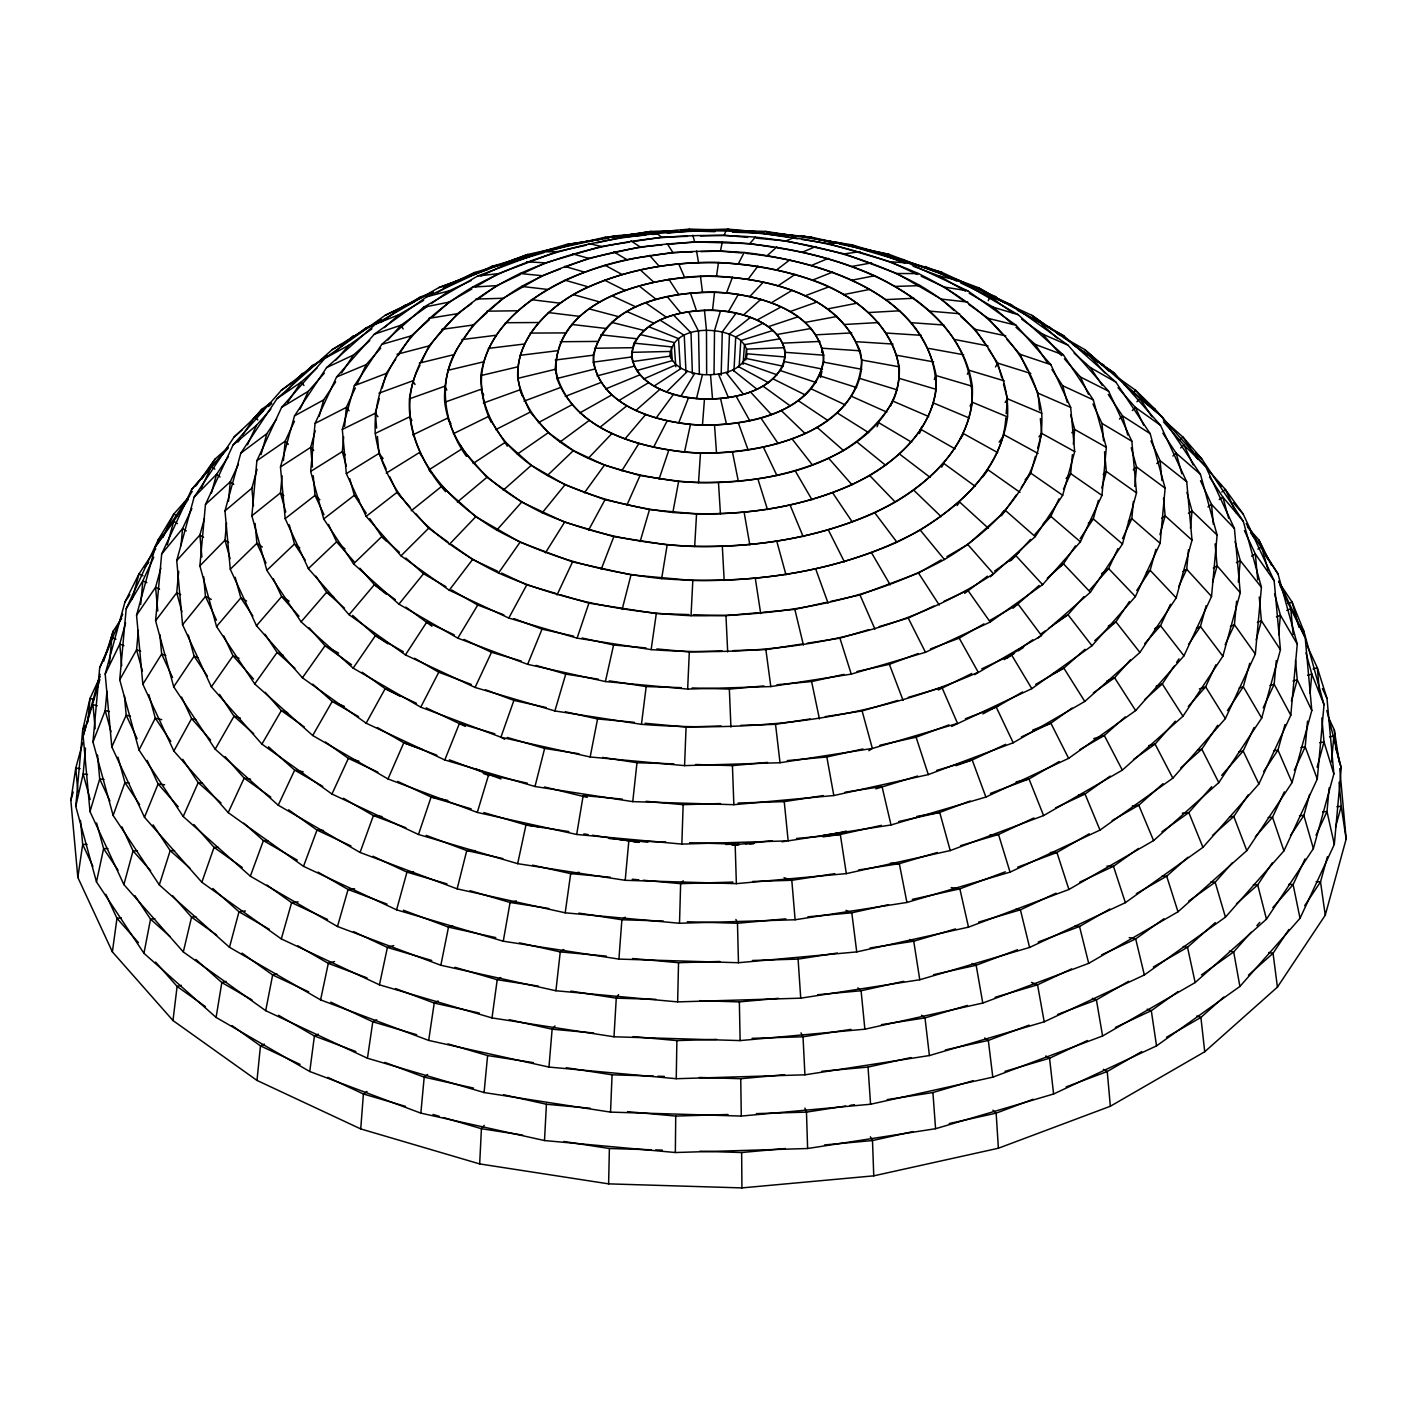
<?xml version="1.0" encoding="UTF-8"?>
<svg xmlns="http://www.w3.org/2000/svg" width="1417" height="1417" viewBox="0 0 1417 1417"><rect width="100%" height="100%" fill="white"/><g stroke="black" fill="none" stroke-linecap="round" stroke-linejoin="round"><path stroke-width="1.5" d="M1326.843 710.502L1341.244 768.049L1334.318 844.426L1300.027 918.305L1239.893 986.445L1156.538 1045.87L1053.593 1093.995L935.574 1128.711L807.619 1148.514L675.342 1152.517L675.732 1116.065L627.518 1111.654M714.026 374.106L714.522 330.657L720.544 310.73C748.654 312.289 794.919 330.675 782.928 366.171C765.605 395.042 727.311 400.497 696.456 398.584C668.346 397.026 622.081 378.658 634.072 343.144C651.395 314.273 689.689 308.835 720.544 310.73M1278.595 581.767L1292.056 602.012L1303.87 631.238L1324.027 704.71L1317.296 779.013L1283.944 850.873L1225.439 917.153L1144.351 974.967L1044.205 1021.799L929.393 1055.559L804.927 1074.812L676.246 1078.709L676.883 1040.592L633.116 1036.606M1339.756 768.687L1346.15 839.059L1325.267 915.169L1277.426 987.118L1204.733 1051.751L1110.343 1106.252L998.383 1148.231L873.758 1175.844L741.923 1187.907L608.619 1183.868L609.381 1148.514L563.842 1141.464M1246.198 523.635L1277.975 573.867L1297.264 644.15L1290.798 715.213L1258.898 783.955L1202.944 847.348L1125.381 902.664L1029.592 947.442L919.775 979.749L800.729 998.17L677.645 1001.89L678.53 962.71L632.531 958.512M1163.286 419.591L1182.965 437.074L1201.811 458.931L1243.294 521.314L1261.413 587.311L1255.338 654.052L1225.386 718.596L1172.833 778.146L1099.999 830.079L1010.055 872.128L906.915 902.47L795.114 919.757L679.522 923.264L680.638 883.659L683.207 880.789M721.164 375.204L722.298 331.861L736.114 313.139M327.203 355.614L281.363 390.295L233.026 445.08L205.465 504.452L199.886 565.844L216.553 626.544L254.706 683.933L312.696 735.494L387.992 778.96L477.281 812.437L576.684 834.471L681.843 844.089L683.153 804.679L720.509 803.563M433.283 291.92L385.176 315.318L325.024 358.218L281.611 407.387L256.884 460.702L251.872 515.806L266.839 570.325L301.095 621.833L353.152 668.133L420.743 707.154L500.91 737.212L590.163 756.979L684.57 765.623L686.076 727.027L720.987 725.982M1307.094 645.709L1317.296 667.673L1327.003 698.457L1333.858 773.948L1313.382 848.588L1266.461 919.155L1195.169 982.548L1102.585 1035.986L992.803 1077.15L870.569 1104.25L741.268 1116.065L610.532 1112.115L612.073 1074.812L566.215 1067.727M727.913 372.83L729.489 333.969L750.461 317.355M607.574 238.162L565.737 244.68L491.522 266.502L426.8 296.773L374.389 334.146L336.591 376.975L315.035 423.417L310.677 471.436L323.696 518.941L353.541 563.824L398.903 604.156L457.797 638.146L527.638 664.343L605.396 681.559L687.652 689.087L689.317 651.926L722.121 650.934M608.619 1183.868L479.672 1163.924L481.426 1128.711L484.207 1125.346M691.035 615.687C778.34 616.962 867.186 601.747 944.431 559.52C996.47 528.86 1045.356 477.812 1041.708 413.233C1032.568 346.492 975.392 301.414 918.482 273.605C857.746 246.753 792.085 234.018 725.965 230.936C638.66 229.66 549.814 244.893 472.57 287.102C420.53 317.762 371.644 368.81 375.292 433.389C384.432 500.13 441.608 545.208 498.518 573.017C559.254 599.869 624.915 612.605 691.035 615.687L692.824 580.509C771.185 581.661 850.909 568.004 920.235 530.117C960.124 504.966 1002.864 468.318 1005.787 417.926M675.342 1152.517L544.5 1140.543L546.431 1104.25L503.549 1094.739M733.935 371.236L735.742 336.892L762.984 323.2M694.667 546.555C763.798 547.564 834.135 535.52 895.296 502.096C936.495 477.812 975.197 437.392 972.292 386.256C965.066 333.438 919.792 297.729 874.75 275.713C826.66 254.458 774.674 244.379 722.333 241.935C653.202 240.925 582.865 252.988 521.704 286.411C480.505 310.677 441.803 351.097 444.708 402.233C451.934 455.07 497.208 490.76 542.25 512.777C590.34 534.032 642.326 544.11 694.667 546.555L696.562 513.91C756.217 514.778 816.918 504.381 869.701 475.545C905.25 454.591 938.656 419.715 936.159 375.594C919.899 291.282 820.549 260.958 746.104 253.377M1278.878 580.988L1305.199 637.721L1311.805 710.537L1292.056 782.556L1246.801 850.625L1178.005 911.786L1088.699 963.347L982.778 1003.059L864.866 1029.203L740.117 1040.592L613.986 1036.783L616.271 998.153L618.556 994.557M739.143 367.003L740.808 340.505C722.05 324.83 668.7 324.847 670.524 357.934M698.51 482.736C748.495 483.463 799.347 474.748 843.576 450.588C873.368 433.035 901.336 403.81 899.246 366.826C882.915 288.218 786.949 266.715 718.49 262.482C668.505 261.738 617.653 270.452 573.424 294.63C543.632 312.183 515.664 341.408 517.754 378.374C534.085 456.983 630.051 478.503 698.51 482.736L700.476 453.121C760.15 453.493 858.365 435.125 861.731 360.024C847.88 297.163 772.123 279.202 716.524 276.191C656.85 275.819 558.635 294.187 555.269 369.306C569.12 432.15 644.877 450.11 700.476 453.121M743.075 364.364L744.474 344.65L740.808 340.505L773.115 330.427M1207.869 469.647L1225.386 489.485L1243.17 514.017L1274.166 580.793L1280.437 649.818L1261.697 718.1L1218.797 782.627L1153.58 840.6L1068.914 889.486L968.502 927.143L856.736 951.905L738.47 962.728L618.91 959.096L621.886 919.757L625.163 917.224M745.732 359.989L746.546 349.149L744.474 344.65L780.43 338.716M479.672 1163.924L360.733 1128.924L363.407 1093.995L367.021 1091.48M702.46 425.206C747.786 425.348 820.78 411.922 823.738 355.189C813.323 307.914 756.359 294.399 714.54 292.132C669.214 292.008 596.22 305.417 593.262 362.167C603.677 409.442 660.641 422.939 702.46 425.206L704.462 399.08C735.299 399.523 782.769 389.958 785.443 352.337C778.482 320.773 740.453 311.758 712.538 310.234C681.701 309.792 634.231 319.356 631.557 356.978C638.518 388.541 676.547 397.557 704.462 399.08M746.635 358.094L746.546 349.149L784.593 347.696M676.246 1078.709L548.964 1067.072L552.134 1029.203L555.003 1025.961M544.5 1140.543L420.849 1113.142L309.756 1071.5L216.093 1017.424L143.949 953.287L96.48 881.888L75.756 806.344L82.682 729.968L89.997 698.457L100.058 676.759M85.498 748.07L83.142 773.948L75.756 806.344M87.836 722.192L89.997 698.457L94.248 699.52M548.964 1067.072L428.678 1040.415L320.596 999.888L229.483 947.282L159.306 884.899L113.13 815.448L92.973 741.959L99.704 667.673L122.694 614.234M106.93 691.266L105.195 710.537L92.973 741.959M109.463 663.422L111.801 637.721L115.946 639.209M677.645 1001.89L555.907 990.749L440.846 965.26L337.476 926.505L250.331 876.184L183.2 816.493L139.025 750.071L119.736 679.788L126.202 608.725L158.102 539.983L173.83 514.017L189.559 496.198M138.335 630.406L136.581 649.818L142.426 671.162M140.69 604.528L142.834 580.793L153.78 557.235M679.522 923.264L565.206 912.814L457.142 888.866L360.06 852.467L278.228 805.21L215.189 749.168L173.706 686.784L155.587 620.77L161.662 554.047L191.614 489.485L227.251 448.48M178.684 571.352L176.735 592.731L181.961 611.79M181.004 545.669L182.563 528.559L191.862 508.526M226.543 522.855L224.984 540.16L230.068 558.705M228.509 501.246L230.28 481.798L238.41 464.28M282.054 475.651L280.477 492.868L285.738 512.033M283.418 460.578L285.171 441.218L294.453 421.221M343.658 436.861L342.329 451.598L346.315 466.158M344.614 426.34L346.333 407.387L355.348 387.957M647.728 256.353C570.484 264.837 445.381 326.247 491.238 422.372M1006.176 413.693L1007.522 398.832L1003.502 384.131M1072.386 454.68L1070.667 473.632L1063.458 489.166M1073.342 444.159L1074.671 429.44L1070.685 414.862M687.652 689.087L770.813 686.572L851.263 674.12L925.478 652.298L990.2 622.045L1042.611 584.672L1080.409 541.825L1101.965 495.383L1106.323 447.365L1093.304 399.877L1063.458 354.994L1018.097 314.663L959.203 280.655L889.362 254.475L811.604 237.241L775.276 233.451M1133.387 501.405L1131.829 518.622L1122.547 538.619M1134.751 486.35L1136.523 466.972L1131.262 447.807M951.675 726.425L1031.824 688.662L1091.976 645.762L1135.389 596.592L1160.116 543.296L1165.128 488.174L1150.179 433.673L1115.905 382.147L1063.848 335.864L978.226 287.616L943.704 274.668M1188.491 549.796L1186.72 569.262L1178.59 586.78M1190.457 528.187L1192.016 510.899L1186.932 492.337M681.843 844.089L788.171 840.866L891.01 824.96L985.895 797.062L1068.631 758.361L1135.637 710.59L1183.974 655.823L1211.535 596.451L1217.114 535.059L1200.447 474.341L1162.294 416.952L1084.784 349.609L1064.061 337.636M1236.58 601.215L1234.437 624.738L1225.138 644.77M1238.316 581.962L1240.265 560.565L1235.039 541.524M1276.31 660.517L1274.166 684.252L1263.22 707.809M1278.665 634.621L1280.419 615.208L1274.574 593.882M1307.537 721.147L1305.199 746.848L1294.306 770.317M1310.07 693.303L1311.805 674.031L1305.996 652.847M1329.164 787.852L1327.003 811.587L1334.318 844.426M1331.502 761.974L1333.858 736.096L1329.553 736.893M1116.242 376.461L1135.637 390.295L1155.085 409.212L1205.637 466.476L1234.437 528.559L1240.265 592.749L1222.853 656.23L1182.965 716.223L1122.335 770.122L1043.603 815.572L950.24 850.572L846.321 873.616L736.362 883.659L625.198 880.311L628.829 840.866L592.395 835.233M420.849 1113.142L424.197 1077.15L427.615 1074.458M610.532 1112.115L484.083 1092.542L487.607 1055.559L447.949 1043.904M360.733 1128.924L256.991 1080.427L260.462 1045.87L232.087 1025.642M381.315 319.604L332.216 349.609L277.077 398.62L240.801 453.174L224.984 510.899L230.28 569.262L256.477 625.712L302.423 677.787L366.135 723.201L444.796 759.973L534.988 786.506L632.761 801.632L636.977 762.736L673.854 763.852M712.538 310.234L714.54 292.132M555.907 990.749L560.264 951.905L563.86 949.496M256.991 1080.427L172.98 1020.541L177.107 986.445L155.64 962.108M562.195 246.806L527.638 254.475L438.774 287.616L375.416 324.192L326.601 367.588L294.506 415.872L280.477 466.972L285.171 518.64L308.357 568.607L349.043 614.695L405.421 654.902L475.067 687.458L554.897 710.944L641.458 724.335L646.187 686.572L681.205 687.635M309.756 1071.5L314.415 1035.986L318.347 1034.162M172.98 1020.541L112.386 951.87L116.973 918.305L105.85 894.34M613.986 1036.783L492 1017.92L497.225 979.732L500.856 977.553M565.206 912.814L570.679 873.616L579.181 872.305M990.324 576.808L1035.225 536.618L1062.679 495.295L1074.688 451.598L1070.667 407.387L1050.829 364.647L1016.024 325.219L967.776 290.822L908.208 262.96L839.909 242.874L765.853 231.414L689.317 229.093L613.596 236.019L542.038 251.889L477.742 275.996L423.541 307.276L381.775 344.402L354.321 385.725L342.312 429.44L346.333 473.632L366.171 516.373L400.976 555.818L449.224 590.216L508.792 618.06L577.091 638.146L651.147 649.606L656.301 613.579L688.963 614.571M716.524 276.191L718.49 262.482M112.386 951.87L77.829 877.424L82.682 844.426L80.503 820.425M484.083 1092.542L367.446 1058.233L372.795 1021.799L376.745 1019.797M428.678 1040.415L434.222 1003.059L438.048 1000.969M77.829 877.424L70.85 800.463L75.756 768.049L82.664 742.88M661.65 578.632C741.552 584.707 823.295 574.859 896.943 542.233C948.008 517.276 999.322 476.82 1007.522 416.917C1010.799 358.962 966.943 313.157 920.235 285.632C869.347 257.841 812.72 243.37 755.35 237.117C675.448 231.042 593.705 240.89 520.057 273.516C468.992 298.473 417.678 338.929 409.478 398.832C406.201 456.788 450.057 502.592 496.765 530.117C547.653 557.908 604.28 572.379 661.65 578.632L667.177 544.872C737.655 550.257 809.762 541.542 874.75 512.777C919.792 490.76 965.066 455.07 972.292 402.233C972.735 304.248 858.737 260.143 777.561 247.904M216.093 1017.424L221.831 982.548L195.918 959.504M576.684 834.471L583.184 795.539L622.311 799.117M618.91 959.096L503.265 941.207L510.085 902.47L516.355 900.893M672.845 512.476C733.669 517.116 795.893 509.606 851.971 484.756C890.85 465.768 929.924 434.966 936.159 389.356C935.078 295.108 820.62 261.206 744.155 252.474C683.331 247.833 621.107 255.343 565.029 280.194C526.15 299.182 487.076 329.984 480.841 375.594C481.922 469.842 596.38 503.743 672.845 512.476L678.619 481.532C755.137 486.226 850.094 472.747 893.011 401.153C917.702 344.916 861.111 296.153 812.526 280.105C740.347 255.06 658.639 256.371 588.285 286.889C547.6 304.655 503.885 347.98 522.288 395.857M143.949 953.287L150.539 919.155L134.898 895.633M367.446 1058.233L265.705 1010.675L272.649 974.967L276.829 973.798M590.163 756.979L597.567 718.95L634.267 722.298M440.846 965.26L448.498 927.125L452.678 925.921M700.954 251.624L720.438 251.039L722.333 241.935M320.596 999.888L328.301 963.347L334.518 961.541M492 1017.92L379.455 984.815L387.408 947.442L393.749 945.564M96.48 881.888L103.618 848.588L96.604 822.994M625.198 880.311L517.666 863.662L525.973 824.96L483.817 812.561M594.52 369.093L556.952 378.516C576.01 429.28 635.578 446.426 684.5 452.165L690.451 424.48C739.036 427.615 809.514 417.466 823.738 362.15C822.338 314.609 766.012 296.968 726.549 292.858C677.964 289.741 607.486 299.89 593.262 355.189C594.662 402.729 650.988 420.371 690.451 424.48M605.396 681.559L613.596 645.001L646.046 647.959M821.523 352.461L822.48 348.245L860.048 350.796C869.312 388.577 836.42 419.273 805.069 433.513C767.323 450.216 725.433 455.282 684.5 452.165M265.705 1010.675L183.307 951.923L191.561 917.153L172.555 895.615M820.514 377.453L821.984 371.183M457.142 888.866L466.76 850.572L475.28 850.643M696.456 398.584L702.478 374.584C718.702 375.629 742.225 372.246 746.972 353.789L785.443 356.995M534.988 786.506L544.642 748.442L578.986 753.755M622.152 609.381L631.008 574.859L692.824 580.509M229.483 947.282L238.995 911.786L212.798 888.494M183.307 951.923L123.881 884.58L133.056 850.873L121.951 826.908M123.881 884.58L89.997 811.587L83.142 736.096L100.111 674.244M99.881 679.522L83.142 736.096M107.94 650.137L113.13 631.238L121.632 618.45M379.455 984.815L281.31 938.922L201.834 882.242L144.481 817.272L111.801 746.848L105.195 674.031L124.944 602.012L139.025 573.867L155.746 548.733M70.85 800.463L73.17 791.997M125.582 622.86L119.754 644.15L105.195 674.031M132.011 599.426L139.025 573.867L142.975 575.798M503.248 941.207L396.583 909.838L303.521 866.336L228.19 812.614L173.83 751.01L142.834 684.252L136.563 615.208L155.303 546.944L192.251 491.362M160.847 568.146L155.587 587.311L136.563 615.208M167.277 544.73L173.706 521.314L188.337 499.298M517.666 863.662L418.476 834.489L331.968 794.034L261.915 744.102L211.363 686.82L182.563 624.738L176.735 560.565L194.147 497.084L234.035 437.074L270.824 402.623M204.491 518.303L199.886 535.059L201.887 556.987M211.381 493.187L216.553 474.341L228.474 456.416M253.484 505.816L251.872 488.174L257.062 469.31M261.082 454.627L266.839 433.673L276.616 418.936M315.212 430.839L310.677 447.365L312.449 467.008M319.162 416.385L323.696 399.877L335.634 381.917M379.313 398.584L375.292 413.233L376.639 428.04M382.2 388.116L386.203 373.45L395.733 359.139M462.65 340.771C436.011 374.531 442.405 422.886 466.406 456.309M556.952 378.516C546.13 303.734 643.407 278.618 700.476 276.191C759.175 276.102 835.251 289.989 860.048 350.796M1035.384 456.416L1030.797 473.172L1021.267 487.501M1037.687 448.055L1041.708 433.389L1040.361 418.582M1098.405 500.343L1093.304 518.923L1080.161 538.673M1101.788 487.962L1106.323 471.436L1104.552 451.793M1037.97 638.004L1090.399 592.271L1122.494 543.969L1136.523 492.868L1131.829 441.218L1108.643 391.251L1067.957 345.146L1011.579 304.938L941.933 272.383L883.074 254.033M1155.918 549.353L1150.161 570.325L1136.717 590.552M1159.938 534.67L1165.128 515.806L1163.516 498.164M632.761 801.632L733.847 804.697L833.816 795.539L928.312 774.603L1013.208 742.774L1084.784 701.45L1139.923 652.44L1176.199 597.885L1192.016 540.16L1186.72 481.798L1160.523 425.348L1114.577 373.273L1031.824 315.318L1002.492 301.608M1206.186 605.608L1200.447 626.544L1188.526 644.487M1212.509 582.582L1217.114 565.826L1215.113 543.915M1249.723 663.351L1243.294 686.767L1227.441 710.625M1256.153 639.935L1261.413 620.77L1259.252 597.088M1284.989 724.512L1277.975 750.071L1263.645 771.61M1291.418 701.078L1297.246 679.788L1295.492 660.393M1309.627 794.441L1303.87 815.448L1290.515 835.552M1317.119 767.164L1324.027 741.959L1321.848 717.923M1327.428 856.7L1320.52 881.888L1304.703 905.676M1335.487 827.333L1341.244 806.344L1339.065 782.343M396.583 909.838L406.962 872.128L413.534 871.703M281.31 938.922L291.619 902.647L298.119 901.867M337.476 926.505L348.086 889.486L354.622 888.813M554.897 710.944L565.737 674.12L598.346 679.168M640.13 541.56L649.5 509.606L696.562 513.91M89.997 811.587L99.704 779.013L97.525 754.978M477.281 812.437L488.688 774.603L527.337 783.176M103.618 661.438L113.13 631.238M159.306 884.899L170.199 850.625L153.089 824.871M659.064 479.123L668.789 450.234M418.476 834.489L431.105 797.045L447.843 800.41M577.091 638.146L588.923 603.146L656.301 613.579M201.834 882.242L214.056 847.348L193.97 824.588M546.094 707.526L513.91 700.405L500.91 737.212L504.682 739.302M113.13 815.448L124.944 782.556L117.965 757.139M360.06 852.467L373.397 815.572L381.952 816.511M250.331 876.184L263.42 840.6L243.848 823.206M303.521 866.336L317.001 830.079L323.537 830.451M726.549 292.858L732.5 277.165M601.198 569.28L613.827 536.636L667.177 544.872M678.637 423.028L688.556 397.628M877.07 426.765L878.699 422.673L911.627 442.228M444.796 759.973L459.462 723.396L494.781 733.776M144.481 817.272L158.102 783.955L147.155 760.38M527.638 664.343L542.038 629.148L573.602 636.144M890.638 405.847L893.082 399.86M700.459 235.948L724.176 235.24L725.965 230.936M387.992 778.96L403.792 742.774L377.418 727.541M183.2 816.493L198.203 782.627L182.722 759.335M626.81 505.355L640.041 475.563L678.619 481.532M111.801 746.848L126.202 715.213L124.43 695.836M331.968 794.034L348.369 758.361L325.449 742.03M99.704 667.673L107.125 651.696M162.884 537.592L173.83 514.017L177.515 516.355M82.682 729.968L84.542 725.982M201.143 488.511L211.381 466.476L214.853 469.169M247.444 444.814L256.477 425.348L270.842 409.07M300.014 409.23L308.357 391.234L324.351 373.132M357.155 384.078L366.171 364.647L380.677 348.21M419.946 365.32C396.884 407.476 416.173 457.939 445.611 491.717M421.752 361.441L428.944 345.925L457.372 313.724L471.702 303.504M228.19 812.614L244.167 778.146L225.179 756.643M1058.942 498.89L1050.829 516.373L1034.871 534.457M1117.907 548.609L1108.643 568.607L1089.744 590.003M1170.46 604.297L1160.523 625.712L1144.723 643.601M1215.857 664.803L1205.619 686.82L1188.296 706.463M1254.116 727.452L1243.17 751.01L1221.72 775.329M1284.316 791.837L1272.519 817.272L1255.32 836.774M1305.022 858.932L1293.119 884.58L1272.838 907.588M1316.021 835.251L1327.003 811.587L1322.61 811.87M475.067 687.458L491.522 652.298L521.208 661.03M278.228 805.21L294.665 770.122L268.451 746.812M557.023 594.945L572.557 561.911L631.008 574.859M934.299 379.473L936.159 375.594L972.292 386.256M920.04 430.254L921.989 426.375M931.713 406.945L933.661 403.066L969.405 418.104M919.367 433.531L921.333 429.634L955.111 448.906M988.234 300.652L990.2 296.773L1011.579 304.938M139.025 750.071L155.303 718.1L148.856 694.631M653.503 447.365L667.141 420.867M420.743 707.154L438.774 672.225L471.259 684.411M738.381 263.686L744.155 252.474M588.569 530.135L605.006 499.74L649.5 509.606M967.333 374.212L969.405 370.386L1004.246 380.836M508.792 618.06L526.77 584.867L555.783 593.404M173.83 751.01L191.614 718.596L181.624 697.075M366.135 723.201L385.176 688.662L362.167 672.26M119.736 679.788L136.581 649.818L140.673 651.271M728.444 311.687L738.363 294.311M215.189 749.168L234.035 716.223L219.529 694.401M312.696 735.494L332.216 701.45L312.767 684.145M261.915 744.102L281.363 710.59L265.245 692.328M970.078 406.006L972.292 402.233L1007.522 416.917M995.496 366.932L997.727 363.124L988.287 348.919M126.202 608.725L142.834 580.793L146.819 582.706M457.797 638.146L477.742 605.041L503.85 614.819M680.886 396.193L694.702 373.38L702.478 374.584M941.632 467.167L943.864 463.483L975.303 486.368M960.248 439.305L963.666 433.726L997.727 452.625M142.834 684.252L161.662 654.052L159.891 634.674M545.421 552.86L564.621 522.147L613.827 536.636M621.78 470.869L638.837 443.592M405.421 654.902L426.8 622.028L454.272 634.869M1005.149 402.446L1007.522 398.832L1041.708 413.233M195.829 485.996L215.189 458.931L228.119 447.418M201.763 479.105L215.189 458.931M124.944 602.012L129.833 594.644M238.021 442.069L240.394 438.473M242.785 434.895L254.706 416.952L257.859 419.981M287.633 402.375L301.095 382.147L317.355 367.676M341.603 372.937L353.541 354.976L369.748 340.576M398.124 355.561L411.213 335.864L429.386 319.711M464.989 337.264L473.136 325.007L487.377 312.342M1016.503 494.657L1001.465 515.753M1075.397 545.864L1063.458 563.824L1047.252 578.225M1129.367 601.605L1115.905 621.833L1094.756 640.643M1174.215 666.008L1162.294 683.933L1144.582 699.697M1176.606 662.412L1178.979 658.834M1217.681 725.309L1201.811 749.168L1180.804 767.837M1248.129 794.955L1233.8 816.493L1212.527 835.428M1272.271 862.971L1257.694 884.899L1236.474 903.763M1288.885 929.481L1273.051 953.287L1248.466 975.144M173.706 686.784L194.147 656.213L188.337 635.064M353.152 668.133L375.416 635.648L352.638 615.403M211.363 686.82L233.026 655.823L223.833 636.02M498.518 573.017L520.057 542.215L572.557 561.911M302.423 677.787L325.024 645.762L309.101 627.731M999.144 442.139L1004.246 434.913L1038.059 453.458M254.706 683.933L277.094 652.44L264.997 634.249M155.303 546.944L173.706 521.314L177.462 523.635M957.095 505.568L959.628 502.025L988.322 528.222M584.335 492.868L604.474 465.095L640.041 475.563M982.92 476.838L988.056 469.824L1019.992 492.354M656.106 418.033L673.518 394.298M748.211 279.096L757.936 266.077M155.587 620.77L176.735 592.731L180.667 594.662M449.224 590.216L472.57 559.52L497.739 571.299M1038.98 436.826L1041.708 433.389L1074.688 451.598M182.563 624.738L205.465 596.451L203.676 576.719M398.903 604.156L423.541 573.743L445.965 586.691M542.25 512.777L565.029 484.756L605.006 499.74M161.662 554.047L182.563 528.559L186.3 530.861M349.043 614.695L374.389 584.672L359.847 568.199M216.553 626.544L240.819 597.885L235.151 577.268M624.932 438.951L645.656 414.543M1025.058 479.92L1030.797 473.172L1062.679 495.295M668.487 244.344L694.667 241.935L749.823 243.618L755.35 237.117M255.078 417.183L261.915 409.212L270.895 402.8M256.477 625.712L281.629 596.592L273.375 578.827M301.095 621.833L326.618 592.271L315.902 576.17M1001.482 513.769L1004.316 510.474M1071.819 432.734L1074.671 429.44L1106.323 447.365M250.366 422.301L261.915 409.212M1175.313 721.182L1155.085 744.084L1133.529 759.459M191.614 489.485L228.102 448.144M286.624 391.181L302.423 373.273M158.102 539.983L162.406 535.112M144.481 567.278L148.785 562.407M335.971 359.971L349.043 345.146L371.945 328.815M387.921 339.991L400.976 325.219L427.775 306.107M1030.531 539.381L1011.277 560.406M1083.934 596.592L1067.957 614.695L1048.58 628.51M1130.376 659.879L1114.577 677.769L1093.339 692.913M1211.712 786.665L1188.81 812.596L1161.905 831.797M1232.383 862.758L1215.166 882.242L1188.686 901.141M1251.087 932.227L1233.693 951.923L1201.457 974.914M1256.879 925.655L1259.784 922.361M496.765 530.117L521.704 502.096L564.621 522.147M176.735 560.565L199.886 535.059L203.57 537.362M1132.661 393.519L1135.637 390.295L1148.815 405.227M749.859 296.472L763.497 281.948M1119.465 419.078L1122.494 415.872L1108.236 394.404M1136.93 401.773L1139.906 398.62L1162.294 416.952M449.207 544.535L475.793 516.674L520.057 542.215M588.285 458.311L611.931 433.513M1066.098 478.415L1070.667 473.632L1101.965 495.383M1132.378 410.523L1135.371 407.387L1160.523 425.348M199.886 565.844L224.984 540.16L228.686 542.552M194.147 497.084L216.553 474.341L220.042 477.033M964.711 593.316L987.436 576.188M400.976 555.818L428.678 528.222L447.985 542.002M308.197 369.837L312.696 365.391L322.102 359.971M666.539 391.96L687.511 371.272L694.702 373.38M1043.018 524.06L1050.829 516.373L1080.409 541.825M230.28 569.262L256.884 543.296L255.078 523.44M1009.896 561.114L1019.39 551.922M353.541 563.824L381.775 536.618L369.837 518.657M1103.152 474.482L1106.323 471.436L1136.523 492.868M547.299 475.545L573.424 450.588L604.474 465.095M266.839 570.325L294.506 543.969L289.245 524.804M308.357 568.607L336.591 541.825L328.496 524.414M205.465 504.452L230.28 481.798L233.734 484.472M743.482 315.017L760.894 299.306M1133.246 469.913L1136.523 466.972L1165.128 488.174M767.5 255.343L776.87 246.93M296.596 379.721L312.696 365.391M234.035 437.074L242.236 429.794M260.267 413.764L263.544 410.859M268.451 406.484L271.727 403.579M335.262 351.77L353.152 335.864M384.326 327.628L398.903 314.663L423.594 300.404M432.681 316.77L449.207 302.087L471.967 288.944M490.548 309.526L503.212 298.261L542.25 275.73L560.388 268.929M946.928 556.598L967.793 544.535L1005.787 510.775L1035.225 536.618M1039.157 585.416L1013.013 608.23M1084.997 649.323L1063.848 668.133L1035.685 684.393M1125.24 716.878L1104.304 735.494L1079.843 749.628M1163.02 783.654L1138.772 805.21L1112.132 820.585M1187.96 857.25L1166.669 876.184L1136.363 893.684M1215.255 922.626L1187.517 947.282L1153.349 967.014M1223.863 997.001L1200.908 1017.424L1166.51 1037.279M503.212 490.229L531.34 465.307L565.029 484.756M635.879 410.452L660.021 389.232M1179.635 439.978L1182.965 437.074L1197.471 458.895M1088.309 523.245L1093.304 518.923L1122.494 543.969M1156.803 463.572L1160.116 460.702L1150.958 440.953M1180.662 447.914L1183.974 445.062L1205.637 466.476M1172.886 456.008L1176.181 453.174L1200.447 474.341M224.984 510.899L251.872 488.174M233.026 445.08L256.477 425.348M457.372 502.025L486.952 477.316L521.704 502.096M359.67 333.19L366.135 327.858L375.966 323.271M1056.604 569.386L1063.458 563.824L1090.399 592.271M251.872 515.806L280.477 492.868L283.825 495.684M411.213 510.775L441.697 486.35L475.793 516.674M599.993 427.296L626.899 405.776M1128.357 521.367L1131.829 518.622L1160.116 543.296M285.171 518.64L315.035 495.383L313.246 475.74M366.171 516.373L397.008 492.354L389.781 476.785M323.696 518.941L354.321 495.312L349.751 478.645M776.959 269.637L790.19 259.594M240.819 453.174L266.839 433.673M560.052 441.998L589.259 420.406M1161.621 518.392L1165.128 515.806L1192.016 540.16M353.736 336.697L366.135 327.858M281.363 390.295L291.937 382.749M380.766 322.527L405.439 304.938M431.353 303.557L449.224 290.822L471.064 280.601M477.068 299.678L496.765 285.632L520.11 274.721M994.592 571.104L1016.024 555.818L1042.611 584.672M1032.71 639.811L1004.281 659.649M1041.53 633.541L1045.055 631.026M1072.102 708.057L1050.865 723.184L1021.374 736.982M1110.184 776.109L1085.032 794.034L1055.541 807.832M1138.577 848.411L1113.461 866.318L1079.807 882.065M1163.959 918.765L1135.69 938.922L1101.647 954.845M1178.165 991.51L1151.295 1010.675L1115.392 1027.467M1101.54 573.637L1108.643 568.607L1135.389 596.592M938.355 689.973L971.779 673.5M1188.456 513.415L1192.016 510.899L1217.114 535.059M1221.826 491.982L1225.386 489.485L1236.279 512.954M517.311 454.166L548.308 432.663L573.424 450.588M1207.957 506.914L1211.535 504.452L1200.518 480.7M1219.258 499.563L1222.853 497.084L1243.294 521.314M256.884 460.702L285.171 441.218L288.342 444.283M277.077 398.62L301.095 382.147L303.964 385.459M410.576 303.699L420.743 296.826L433.071 292.203M974.595 674.669L1041.584 635.648L1018.097 604.138L989.597 620.593M778.163 285.72L795.22 274.349M1055.116 623.197L1067.957 614.695L1091.976 645.762M473.136 463.483L505.373 442.228L531.34 465.307M654.016 386.115L681.258 368.349L687.511 371.272M1007.221 658.037L1014.466 653.326M1018.079 650.97L1023.499 647.427M280.477 466.972L310.677 447.365L313.706 450.464M1146.442 572.698L1150.161 570.325L1176.199 597.885M868.834 750.691L872.358 748.442L957.538 723.396L941.933 687.458L908.315 697.341M310.677 471.436L342.329 451.598L345.252 454.804M386.203 473.172L419.273 452.625L423.134 457.957M346.333 473.632L378.959 453.44L377.418 436.507M281.611 407.387L308.357 391.234M618.822 400.604L648.632 382.643M771.344 302.795L792.068 290.361M1182.965 571.476L1186.72 569.262L1211.535 596.451M396.335 310.925L420.743 296.826M332.216 349.609L341.639 344.172M345.394 341.993L351.044 338.734M436.897 292.717L457.797 280.655L488.617 269.106M475.758 286.748L498.518 273.605L557.023 251.677L586.425 245.159M830.575 601.463L859.977 594.945L918.482 573.017L941.242 559.874M651.147 649.606C769.059 658.232 893.418 640.325 993.459 573.743L967.793 544.535M930.438 648.933L959.203 638.146L983.894 623.887M965.42 718.702L996.257 707.154L1022.543 691.974M1059.137 761.567L1029.008 778.96L990.448 793.414M1089.283 833.781L1056.94 852.467L1017.689 867.169M1109.848 908.988L1079.524 926.488L1038.183 942.004M1128.676 981.273L1096.404 999.888L1057.649 1014.43M1141.659 1051.627L1107.244 1071.5L1066.098 1086.928M1108.307 626.137L1115.905 621.833L1139.923 652.44M1213.271 568.004L1217.114 565.826L1240.265 592.749M579.819 412.914L611.719 394.953M1257.871 549.052L1261.697 546.944L1268.144 570.413M294.506 415.872L323.696 399.877M1236.403 562.691L1240.265 560.565L1261.413 587.311M756.979 320.083L781.121 306.904M1251.512 556.137L1255.338 554.029L1274.166 580.793M325.024 358.218L349.043 345.146M538.301 422.673L571.777 404.872M461.411 279.556L475.067 272.383L508.685 262.499M1052.353 674.102L1063.848 668.133L1084.784 701.45M315.035 423.417L346.333 407.387L349.096 410.788M495.667 429.652L530.171 412.117L548.308 432.663M982.884 713.902L999.127 705.241M1154.678 628.634L1160.523 625.712L1183.974 655.823M342.312 429.44L375.292 413.233L377.949 416.74M453.334 433.726L488.298 416.545L507.304 446.125M412.754 434.913L447.595 418.104L450.978 423.736M375.292 433.389L409.478 416.917L411.922 420.477M443.238 287.279L475.067 272.383M385.176 315.318L414.49 301.608M451.651 284.25L459.462 280.584M480.983 275.961L508.792 262.96L543.969 252.616M524.007 272.896L545.421 262.889L601.198 246.469L629.272 242.13M326.601 367.588L353.541 354.976M601.481 239.066L605.396 237.241L616.218 236.249M879.231 626.58L908.208 618.06L934.033 605.998M943.952 601.339L967.776 590.216L990.2 622.045M981.733 668.842L1011.561 654.902L1031.824 688.662M1005.645 744.332L972.204 759.973L955.997 765.676M1033.914 817.946L998.524 834.489L960.531 845.666M1056.055 893.171L1020.417 909.82L978.58 922.13M1071.589 968.891L1037.545 984.815L995.071 997.302M1087.459 1040.521L1049.554 1058.233L1005.025 1071.341M1196.497 628.369L1200.447 626.544L1222.853 656.23M643.885 378.888L676.192 364.736L681.258 368.349M1230.381 626.509L1234.437 624.738L1255.338 654.052M264.465 1044.152L260.462 1045.87L300.067 1064.38M1106.588 681.205L1114.577 677.769L1135.637 710.59M1288 603.748L1292.056 602.012L1299.035 627.43M803.173 251.872L815.802 246.487M1257.375 622.453L1261.413 620.77L1280.437 649.818M1286.76 610.408L1290.798 608.725L1305.199 637.721M336.591 376.975L366.171 364.647M811.994 265.209L828.431 258.355M1276.398 616.891L1280.419 615.208L1297.264 644.15M756.147 238.162L785.992 240.89L794.848 237.241M605.679 388.913L639.846 374.85M375.416 324.192L398.903 314.663M812.526 280.105L832.665 272.099M565.241 396.406L600.773 382.555M354.321 385.725L386.203 373.45M875.883 788.844L917.667 776.02M1032.71 730.056L1050.865 723.184L1068.631 758.361M805.069 295.816L828.715 286.907M496.818 266.024L527.638 254.475M564.409 267.423L588.569 258.355L640.13 246.93L661.952 244.928M856.966 671.516L889.362 664.325L918.127 653.556M641.458 724.335C755.81 733.05 872.801 718.933 978.226 672.225L959.203 638.146M879.957 745.218L916.091 737.212L948.983 724.884M970.167 801.03L939.719 812.437L898.661 821.541M1005.291 871.827L959.858 888.849L912.318 899.388M1017.512 949.744L976.154 965.243L933.537 974.701M1029.114 1025.129L988.322 1040.415L945.369 1049.944M1033.188 1099.255L996.151 1113.142L949.248 1123.539M523.989 401.153L560.282 387.585M1156.13 686.235L1162.294 683.933L1182.965 716.223M438.774 287.616L457.797 280.655M378.941 393.182L412.754 380.836L415.039 384.485M483.339 403.066L519.844 389.852L530.171 412.117M409.478 398.832L444.708 386.256L446.851 390.065M444.708 402.233L480.841 389.356L483.711 395.184M790.101 311.563L817.007 302.016M374.389 334.146L400.976 325.219L403.154 328.957M768.368 326.672L798.178 316.753M1199.349 688.91L1205.619 686.82L1225.386 718.596M736.362 883.659L735.157 844.089L731.934 845.117L772.407 840.688M732.394 232.193L760.699 233.043L765.853 231.414M1239.078 688.077L1243.294 686.767L1261.697 718.1M1313.116 668.948L1317.296 667.673L1319.475 691.709M1269.951 685.491L1274.166 684.252L1290.798 715.213M546.501 251.376L552.807 249.516M548.113 251.394L577.091 242.874M807.247 643.212L839.909 638.146L868.887 629.626M825.314 716.63L862.103 710.944L897.811 700.423M936.548 770.458L972.204 759.973L985.895 797.062M1093.765 738.611L1104.304 735.494L1122.335 770.122M1307.608 675.271L1311.805 674.031L1324.027 704.71M937.31 852.485L899.334 863.662L858.472 869.985M955.572 928.897L913.735 941.207L870.109 947.955M967.474 1005.415L925 1017.92L881.427 1024.65M887.131 1099.627L932.917 1092.542L973.213 1080.693M1293.03 681.028L1297.246 679.788L1311.805 710.537M381.775 344.402L411.213 335.864M636.57 370.599L672.526 360.591L676.192 364.736M426.8 296.773L449.224 290.822M226.1 981.414L221.831 982.548L252.067 999.995M597.035 375.912L634.072 366.171M397.008 354.285L428.944 345.925M181.394 985.364L177.107 986.445L205.483 1006.672M419.273 363.124L453.334 354.781M1148.726 745.643L1155.085 744.084L1172.833 778.146M517.754 378.374L555.269 369.306L556.598 373.468M447.595 370.386L483.339 361.884M480.841 375.594L517.754 366.826M1016.131 781.918L1029.008 778.96L1043.603 815.572M572.999 244.415L605.396 237.241M513.91 259.435L520.358 258.018M596.929 242.821L622.152 237.241L645.833 235.08M762.559 612.339L794.848 609.381L826.359 602.402M776.977 684.73L811.604 681.559L844.001 674.386M787.321 760.592L826.837 756.979L862.971 748.973M825.031 835.853L846.463 831.106M881.374 825.367L840.316 834.471L822.976 836.862M888.53 904.666L851.794 912.796L807.832 916.817M903.709 981.308L861.093 990.749L817.609 994.734M821.949 1071.287L868.036 1067.072L910.989 1057.56M913.009 1131.581L872.5 1140.543L824.517 1144.936M1197.578 750.054L1201.811 749.168L1218.797 782.627M491.522 266.502L508.792 262.96M423.541 307.276L449.207 302.087M843.576 294.612L869.701 289.405M851.971 280.194L874.75 275.713M827.741 308.906L856.948 303.203M1238.865 751.825L1243.17 751.01L1258.898 783.955M805.281 322.385L837.181 316.416M852.379 266.343L871.579 262.889M1273.653 750.851L1277.975 750.071L1292.056 782.556M1319.741 742.738L1324.027 741.959L1333.858 773.948M777.154 334.465L811.321 328.425M1300.895 747.609L1305.199 746.848L1317.296 779.013M916.71 816.44L939.719 812.437L950.24 850.572M622.258 235.93L651.129 231.414L677.379 230.617M428.678 318.4L457.372 313.724M611.931 237.489L616.289 236.798M622.825 235.789L651.129 231.414M565.737 244.68L600.525 239.296M604.864 238.623L609.221 237.95M633.576 241.475L661.65 237.117L687.528 236.338M651.909 255.715L672.845 252.474L692.311 251.889M733.05 650.598L765.871 649.606L802.89 643.885M740.63 725.38L775.542 724.335L810.17 718.968M684.57 765.623L780.023 762.736L872.358 748.442L862.103 710.944M738.098 803.032L784.239 801.632L823.348 795.575M845.081 792.209L882.012 786.506L891.01 824.96M1078.496 795.061L1085.032 794.034L1099.999 830.079M823.436 835.322L840.706 832.647M834.808 873.651L791.802 880.294L752.569 881.48M752.445 960.478L798.09 959.096L837.376 953.021M850.944 1029.362L803.014 1036.783L752.108 1038.324M845.701 1106.039L806.468 1112.115L756.341 1113.62M850.076 1105.366L854.433 1104.693M781.989 841.787L786.116 841.184M632.407 361.618L670.454 356.11L672.526 360.591M785.992 240.89L844.443 253.838L859.977 251.677M441.697 329.382L473.136 325.007M593.262 362.167L631.557 356.978M461.889 339.584L495.667 335.315M555.269 360.024L593.262 355.189M245.46 910.972L238.995 911.786L269.389 929.339M195.9 916.622L191.561 917.153L216.783 935.149M488.298 348.405L523.989 344.065M519.844 355.348L556.952 350.796M154.878 918.641L150.539 919.155L169.987 936.442M477.742 275.996L498.518 273.605M121.331 917.809L116.973 918.305L138.441 942.642M1132.342 805.919L1138.772 805.21L1153.58 840.6M620.54 235.86L631.362 234.868M635.702 234.46L642.184 233.876M666.008 231.697L676.83 230.705M681.152 230.316L705.152 230.245M652.281 234.478L656.585 234.088M667.354 233.114L691.035 230.936L714.983 231.662M693.303 614.695L725.965 615.687L758.254 612.729M692.134 687.953L729.348 689.087L763.976 685.917M695.552 764.507L732.43 765.623L767.553 762.399M796.496 838.474L840.316 834.471L846.321 873.616M734.644 845.24L738.948 844.833M749.717 843.859L754.021 843.469L745.448 843.859M785.85 918.836L737.478 923.264L687.316 921.741M699.785 1000.685L739.355 1001.89L778.482 998.312M699.325 1077.469L740.754 1078.709L784.646 1074.706M699.768 1151.242L741.658 1152.517L785.266 1148.532M1182.327 813.145L1188.81 812.596L1202.944 847.348M1336.869 806.663L1341.244 806.344L1346.15 839.059M1229.478 816.794L1233.8 816.493L1246.801 850.625M989.934 835.02L998.524 834.489L1010.055 872.128M1268.144 817.556L1272.519 817.272L1283.944 850.873M1299.495 815.714L1303.87 815.448L1313.382 848.588M472.57 287.102L496.765 285.632M868.692 312.537L899.689 310.784M845.223 324.44L878.699 322.545M816.227 334.802L851.759 332.906M801.987 239.438L828.077 243.476L839.909 242.874M885.66 299.642L913.788 298.261M782.928 343.144L819.965 341.426M688.325 230.298L727.683 229.093L755.81 231.68M646.187 232.229L650.562 232.105M663.687 231.715L676.83 231.308M711.848 230.245L735.848 230.316M475.793 299.076L503.212 298.261M895.296 286.411L920.235 285.632M725.858 844.443L738.912 844.054M732.943 882.082L680.638 883.659L643.247 880.24M678.53 962.71L719.836 961.47M676.883 1040.592L716.719 1039.387M675.732 1116.065L728.019 1114.488M631.557 352.337L670.028 351.451L670.454 356.11M594.52 348.245L632.407 347.696M542.038 251.889L557.023 251.677M486.952 311.173L517.311 310.784M560.282 341.727L597.035 341.426M505.373 322.722L538.301 322.527M530.171 333.084L565.259 332.906M1050.334 852.467L1056.94 852.467L1068.914 889.486M137.449 850.873L133.056 850.873L150.609 870.747M174.557 850.643L170.199 850.625L189.86 868.107M844.443 253.838L896.943 273.516L918.482 273.605M108.011 848.624L103.618 848.588L118.054 870.304M218.395 847.401L214.056 847.348L242.254 867.47M87.075 844.479L82.682 844.426L92.884 866.389M267.831 840.724L263.42 840.6L297.287 860.154M740.188 231.308L753.313 231.697M766.438 232.105L794.742 235.93M628.829 840.866L665.724 841.981M689.583 842.708L735.157 844.089M663.333 921.015L621.886 919.757L578.88 913.115M655.841 999.357L616.271 998.153L570.821 991.121M612.073 1074.812L653.52 1076.07M657.878 1076.212L664.431 1076.406M609.381 1148.514L651.271 1149.772M655.681 1149.913L662.288 1150.108M1106.943 866.106L1113.461 866.318L1125.381 902.664M1316.163 881.675L1320.52 881.888L1325.267 915.169M1162.259 875.954L1166.669 876.184L1178.005 911.786M1288.744 884.35L1293.119 884.58L1300.027 918.305M890.496 863.148L899.334 863.662L906.915 902.47M1210.827 881.994L1215.166 882.242L1225.439 917.153M1253.354 884.633L1257.694 884.899L1266.461 919.155M526.77 261.755L545.421 262.889M886.829 333.084L921.333 335.315M856.718 341.727L893.011 344.065M828.077 243.476L890.23 261.755L908.208 262.96M911.627 322.722L943.864 325.007M785.443 352.337L823.738 355.189M930.048 311.173L959.628 313.724M766.632 232.654L770.954 233.061M740.17 230.705L750.992 231.697M774.816 233.876L781.298 234.478M785.638 234.868L796.46 235.86M800.782 236.249L811.604 237.241M724.176 235.24L747.627 237.383M720.438 251.039L741.835 252.988M656.868 648.951L689.317 651.926M645.054 723.29L686.076 727.027M646.205 801.313L683.153 804.679M609.151 838.545L647.906 842.088M610.266 877.229L570.679 873.616L532.509 865.149M632.248 879.231L638.854 879.851M606.263 956.103L560.264 951.905L519.437 942.854M593.723 1032.993L552.134 1029.203L509.252 1019.691M546.431 1104.25L590.251 1108.253M520.057 273.516L542.25 275.73M634.072 343.144L671.286 346.864L672.243 359.953M600.773 334.802L636.57 338.716M896.943 273.516L941.207 299.076L967.793 302.087M521.704 286.411L547.299 289.405M571.777 324.44L605.679 328.425M104.043 779.527L99.704 779.013L109.906 800.959M129.301 783.087L124.944 782.556L139.628 804.643M548.308 312.537L579.819 316.416M531.34 299.642L560.052 303.203M87.517 774.497L83.142 773.948L90.157 799.542M164.62 784.77L158.102 783.955L178.188 806.716M80.131 768.634L75.756 768.049L77.935 792.068M202.507 783.211L198.203 782.627L221.034 802.925M613.596 236.019L622.152 237.241M951.197 887.609L959.858 888.849L968.502 927.143M632.938 841.468L639.12 842.389M542.498 827.457L525.973 824.96L568.837 831.584M818.654 239.632L851.263 244.68L878.823 252.793M760.699 233.043L788.95 237.418M793.29 238.091L797.647 238.765M749.823 243.618L773.292 247.249M609.221 680.851L646.187 686.572M602.615 757.422L636.977 762.736M619.495 839.325L638.925 842.318M583.839 833.904L588.108 834.578M548.786 908.456L510.085 902.47L470.09 890.708M538.354 986.108L497.225 979.732L454.981 967.315M487.607 1055.559L533.465 1062.661M522.643 1135.088L481.426 1128.711L443.503 1117.552M921.192 276.244L944.431 287.102L967.776 290.822M250.596 779.173L244.167 778.146L270.806 797.133M897.156 355.348L933.661 361.884M1268.729 952.507L1273.051 953.287L1277.426 987.118M839.183 243.954L889.362 254.475M928.702 348.405L963.666 354.764M861.731 360.024L899.246 366.826M1016.113 909.041L1020.417 909.82L1029.592 947.442M823.738 362.15L861.731 369.306M1229.371 951.108L1233.693 951.923L1239.893 986.445M955.111 339.584L988.056 345.925M784.593 361.618L822.48 369.093M1183.23 946.45L1187.517 947.282L1195.169 982.548M303.185 771.822L294.665 770.122L322.793 786.364M1075.22 925.638L1079.524 926.488L1088.699 963.347M1129.225 937.611L1135.69 938.922L1144.351 974.967M745.714 358.377L782.928 366.171M960.691 316.398L975.303 329.382L1005.787 335.864M803.404 236.019L834.985 243.015M896.642 258.018L935.574 271.621M582.015 638.004L613.596 645.001M565.401 711.812L597.567 718.95M544.518 786.984L587.205 797.381M502.805 858.56L466.76 850.572L426.163 835.357M495.791 937.611L448.498 927.125L403.402 910.228M479.247 1013.031L434.222 1003.059L395.52 988.552M473.526 1088.079L424.197 1077.15L384.839 1062.396M913.15 266.201L939.258 275.996L959.203 280.655M639.846 334.465L674.173 342.524L675.803 366.72M109.463 711.547L105.195 710.537L111.004 731.721M130.453 716.223L126.202 715.213L137.13 738.788M97.259 705.755L92.973 704.71L95.152 728.745M161.733 719.659L155.303 718.1L170.802 741.41M588.923 243.476L601.198 246.469M969.015 304.62L988.322 318.4L1016.024 325.219M611.719 322.385L643.885 330.427M195.865 719.694L191.614 718.596L210.584 740.099M358.873 761.124L348.369 758.361L377.914 772.176M589.259 308.906L618.822 316.735M573.424 294.63L599.993 302.016M572.557 253.838L588.569 258.355M240.323 718.029L234.035 716.223L253.714 733.705M565.029 280.194L588.285 286.889M564.621 266.343L584.335 272.082M864.193 249.516L870.499 251.376M908.315 262.499L941.933 272.383M559.928 594.626L588.923 603.146M536.051 665.388L565.737 674.12M507.251 737.442L544.642 748.442M471.17 808.841L431.105 797.045L397.628 781.387M446.94 883.889L406.962 872.128L372.972 856.24M431.742 960.478L387.408 947.442L353.471 931.571M416.633 1034.693L372.795 1021.799L330.746 1002.12M405.563 1106.394L363.407 1093.995L327.77 1077.345M432.964 1114.453L439.288 1116.313M899.246 378.374L936.159 389.356M969.175 293.248L993.459 307.276L1018.097 314.663M860.048 378.516L897.156 389.852M1030.797 373.45L997.727 363.124L1001.766 377.825M819.965 375.912L856.718 387.585M780.43 370.599L816.227 382.555M287.633 712.68L281.363 710.59L304.283 726.939M784.079 877.725L791.802 880.294L795.114 919.757M1196.78 1016.024L1200.908 1017.424L1204.733 1051.751M1007.044 339.602L1019.992 354.285L1050.829 364.647M483.303 773.505L489.379 775.648M742.827 362.717L777.154 374.85M123.899 645.621L119.754 644.15L121.703 665.689M500.963 778.96L449.348 759.849M1147.168 1009.187L1151.295 1010.675L1156.538 1045.87M422.443 749.487L403.792 742.774L436.914 755.19M165.789 655.557L161.662 654.052L172.555 677.521M727.683 229.093L729.348 229.713M983.929 292.203L996.257 296.826M874.962 251.889L905.109 263.19M1015.954 327.274L1035.225 344.402L1063.458 354.994M513.91 618.591L542.038 629.148M485.482 689.742L513.91 700.405M476.165 769.13L482.329 771.433M486.438 772.973L490.548 774.514M405.864 827.741L373.397 815.572L343.41 798.267M387.018 904.081L348.086 889.486L317.975 872.11M367.003 977.854L328.301 963.347L297.907 945.794M355.844 1051.52L314.415 1035.986L278.511 1015.263M1092.294 998.347L1096.404 999.888L1102.585 1035.986M198.203 657.771L194.147 656.213L207.449 676.228M851.263 244.68L862.103 248.896M648.632 326.672L678.566 338.628L680.302 368.579M344.313 706.304L332.216 701.45L358.59 716.665M1031.505 982.388L1037.545 984.815L1044.205 1021.799M239.03 658.303L233.026 655.823L253.537 679.062M845.984 910.369L851.794 912.796L856.736 951.905M972.08 963.542L976.154 965.243L982.778 1003.059M626.899 311.563L654.016 323.2M893.011 401.153L928.702 416.545M909.767 939.489L913.735 941.207L919.775 979.749M1021.639 319.197L1042.611 334.129L1067.957 345.146M1029.025 373.734L1038.041 393.182L1070.667 407.387M851.741 396.406L886.829 412.117M1051.945 369.554L1062.679 385.725L1093.304 399.877M611.931 295.816L635.879 306.887M283.117 655.221L277.094 652.44L294.931 668.293M957.538 280.584L965.349 284.25M925.478 266.502L956.847 281.186M960.779 283.01L990.2 296.773L1012.907 312.962M1043.001 324.192L1050.865 327.858M890.23 261.755L917.33 274.437M501.618 573.106L526.77 584.867M464.067 639.457L491.522 652.298M416.456 703.293L385.176 688.662L400.568 696.473M426.234 707.862L465.325 726.425M350.991 845.967L317.001 830.079L288.572 809.798M327.54 919.438L291.619 902.647L266.945 885.058M308.711 991.829L272.649 974.967L242.024 953.127M811.321 388.913L845.223 404.872M159.554 589.206L155.587 587.311L157.748 610.993M773.115 378.888L805.281 394.953M604.474 280.105L624.932 290.361M1064.415 358.855L1080.409 376.975L1108.643 391.251M211.275 599.409L205.465 596.451L216.482 620.203M1017.371 310.199L1063.848 335.864M738.434 366.613L768.368 382.661M338.645 653.113L325.024 645.762L351.558 664.697M605.006 265.209L621.78 274.331M246.576 601.021L240.819 597.885L252.899 616.058M1103.365 1069.357L1107.244 1071.5L1110.343 1106.252M903.09 259.435L908.651 262.588M1074.121 353.116L1090.381 367.588L1115.905 382.147M978.226 287.616L1004.316 302.671M1096.776 361.052L1104.304 365.391M939.258 275.996L965.42 291.087M451.58 589.933L477.742 605.041M403.367 651.785L375.416 635.648L388.063 643.903M414.543 658.25L438.774 672.225M1092.985 404.075L1101.965 423.417L1131.829 441.218M613.827 251.872L626.81 259.594M289.174 601.127L281.629 596.592L298.987 616.271M1045.799 1055.966L1049.554 1058.233L1053.593 1093.995M837.181 412.914L868.692 432.663M660.021 320.083L684.252 335.333L685.97 371.945M1150.179 433.673L1122.494 415.872L1127.755 435.037M631.008 240.89L640.13 246.93M1072.51 344.331L1114.577 373.273M798.178 400.604L827.741 420.406M984.726 1038.006L988.322 1040.415L992.803 1077.15M333.757 597.124L326.618 592.271L344.508 608.176M262.322 547.015L256.884 543.296L266.042 563.027M645.656 302.795L666.539 317.355M1031.824 315.318L1053.061 330.462M1056.586 332.977L1060.129 335.51M1151.49 406.644L1155.085 409.212M944.431 287.102L963.737 300.865M451.492 544.5L472.57 559.52M395.361 599.621L374.389 584.672L386.38 594.29M405.847 607.096L431.937 626.243M762.984 386.115L790.101 405.793M299.731 547.865L294.506 543.969L305.204 560.069M656.301 233.043L661.65 237.117M899.689 454.166L930.048 477.316M921.511 1015.245L925 1017.92L929.393 1055.559M638.837 285.72L656.106 299.306M1186.72 481.798L1160.116 460.702L1161.922 480.54M732.748 369.908L756.979 389.232M856.948 441.998L885.66 465.307M345.057 548.91L336.591 541.825L354.037 561.593M817.007 427.296L843.576 450.588M1084.784 349.609L1109.104 371.236M1123.699 384.202L1139.906 398.62L1152.003 416.811M1195.346 453.174L1201.811 458.931M1041.584 324.192L1057.861 338.663M993.459 307.276L1012.73 324.422M941.207 299.076L954.19 310.624M399.452 552.329L381.775 536.618L386.522 541.205M405.864 558.032L423.541 573.743M319.87 499.776L315.035 495.383L324.015 514.725M857.923 987.879L861.093 990.749L864.866 1029.203M992.91 1110.202L996.151 1113.142L998.383 1148.231M640.041 269.655L653.52 281.948M781.121 410.452L805.069 433.513M913.788 490.229L941.207 516.674M358.908 499.935L354.321 495.312L366.259 513.273M673.518 315.035L691.018 332.8L692.399 373.911M869.701 475.545L895.296 502.096M1234.437 528.559L1211.535 504.452L1213.324 524.184M689.317 229.093L691.035 230.936M750.461 391.96L771.344 414.543M649.5 255.343L659.064 266.077M1163.463 421.841L1183.974 445.062L1193.167 464.865M1233.162 502.681L1243.17 514.017M1247.421 526.982L1258.898 539.983L1271.545 565.33M1091.976 358.218L1104.994 372.972M1118.013 387.709L1135.371 407.387L1143.625 425.153M1042.611 334.129L1061.51 355.561M988.322 318.4L1001.288 333.084M486.952 477.316L461.889 448.906L428.944 469.824L431.512 473.331M409.956 507.02L397.008 492.354L401.277 497.296M415.712 513.556L428.678 528.222M828.715 458.311L851.971 484.756M667.141 296.472L680.886 313.122M383.104 458.488L378.959 453.44L386.168 469.009M920.235 530.117L944.431 559.52M725.982 372.441L743.482 394.298M792.068 438.951L812.526 465.095M874.75 512.777L896.943 542.233M760.894 418.033L778.163 443.592M832.665 492.85L852.379 522.147M1221.171 485.996L1218.797 482.4L1220.94 485.978M1250.52 532.579L1254.098 537.964M1266.036 555.925L1277.975 573.867M1209.551 477.086L1222.853 497.084L1228.663 518.232M1300.221 625.747L1303.87 631.238M1162.879 433.177L1176.181 453.174L1181.849 473.792M1090.381 367.588L1102.284 385.459M1035.225 344.402L1047.163 362.362M975.303 329.382L984.744 343.587M918.482 573.017L939.258 605.041M668.789 279.096L678.637 294.311M667.177 243.618L672.845 252.474M460.153 444.903L466.972 456.097M871.579 552.86L890.23 584.867M795.22 470.869L811.994 499.758M870.357 1136.806L872.5 1140.543L873.758 1175.844M736.114 396.175L749.859 420.867M688.556 311.687L698.528 331.135L699.36 374.549M800.995 1032.869L803.014 1036.783L804.927 1074.812M908.208 618.06L925.478 652.298M828.431 530.135L844.443 561.911M763.48 447.365L776.959 475.563M996.257 707.154L1013.208 742.774M1258.898 539.983L1268.02 559.626M1279.87 585.15L1290.798 608.725L1293.154 634.568M1322.433 688.591L1327.003 698.457M1244.445 530.56L1255.338 554.029L1257.694 579.872M1328.756 717.994L1334.318 729.968L1339.171 762.08M1080.409 376.975L1088.504 394.387M1019.992 354.285L1027.219 369.837M859.977 594.945L874.962 629.148M678.619 263.686L684.5 277.165M718.472 374.106L728.444 397.628M790.19 505.355L803.173 536.636M735.901 919.438L737.478 923.264L738.47 962.728M889.362 664.325L903.09 700.405M804.945 1108.076L806.468 1112.115L807.619 1148.514M815.802 569.262L828.077 603.146M738.363 423.028L748.211 450.234M690.451 292.876L696.456 310.73M916.091 737.212L928.312 774.603M839.909 638.146L851.263 674.12M757.936 479.123L767.5 509.606M1335.487 747.078L1341.244 768.049M1062.679 385.725L1067.249 402.375M692.824 235.24L694.667 241.935M776.87 541.56L785.992 574.859M794.848 609.381L803.404 645.001M720.544 398.584L726.549 424.48M811.604 681.559L819.433 718.95M732.5 452.165L738.381 481.532M826.837 756.979L833.816 795.539M744.155 512.476L749.823 544.872M696.562 251.039L698.51 262.464M755.35 578.614L760.699 613.579M765.871 649.606L770.813 686.572M700.476 276.191L702.46 292.132M775.542 724.335L780.023 762.736M784.239 801.632L788.171 840.866M704.462 310.234L706.481 330.409L706.658 373.875M1334.318 729.968L1336.089 749.611M1101.965 423.417L1103.56 440.882M1038.041 393.182L1039.582 410.115M710.519 374.832L712.538 399.08M932.917 1092.542L935.574 1128.711M714.54 425.206L716.524 453.121M868.036 1067.072L870.569 1104.25M798.09 959.096L800.729 998.17M718.49 482.736L720.438 513.91M722.333 546.555L724.176 580.509M725.965 615.687L727.683 651.926M729.348 689.087L730.924 727.045M732.43 765.623L733.847 804.697M739.355 1001.89L740.117 1040.592M740.754 1078.709L741.268 1116.065M741.658 1152.517L741.923 1187.907"/></g></svg>
